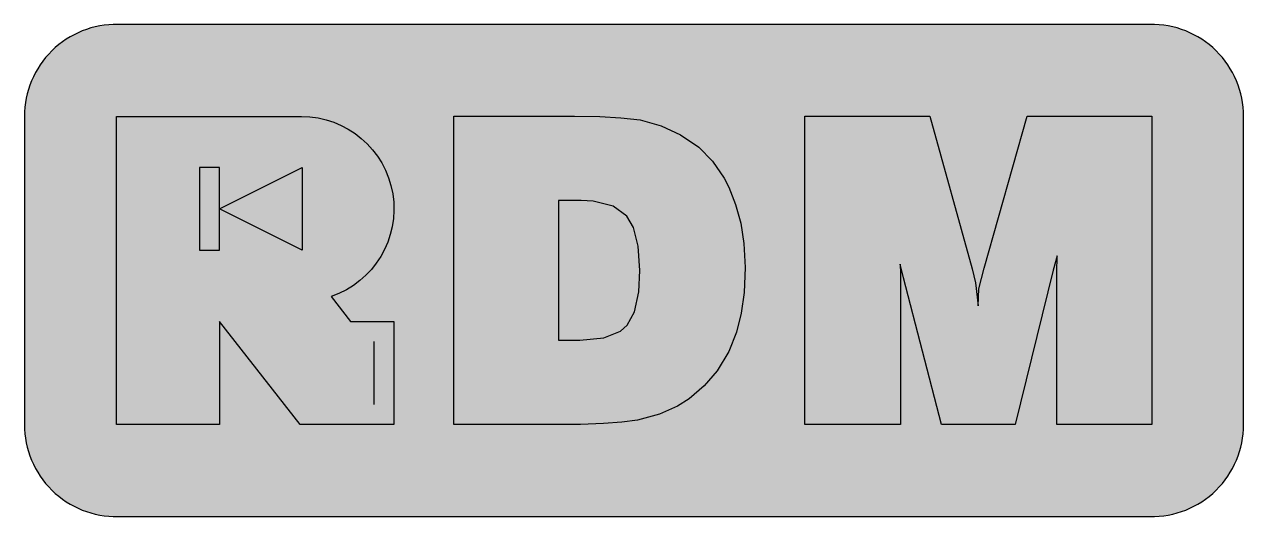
# Model space of a CAD drawing. Header units: millimetres. Extents: x 2963 to 4062, y 1247 to 1959.
# Drawn here: x 3289.45 to 3302.71, y 1247.2 to 1252.55 of the extents above; entities that cross this region are included whole.
import ezdxf

# ---------------------------------------------------------------- set-up
doc = ezdxf.new("R2010")
doc.units = ezdxf.units.MM
doc.layers.get('0').update_dxf_attribs({"color": 255})
doc.layers.add('DMText', color=7, linetype='Continuous', true_color=0x22346e)
doc.layers.add('texthatch', color=7, linetype='Continuous')

msp = doc.modelspace()

# ---------------------------------------------------------------- hatches: boundary and pattern name
at = {"true_color": 0x000000}
h = msp.add_hatch(color=18, dxfattribs=at)
h.dxf.hatch_style = 1
h.paths.add_polyline_path([(3292.376, 1249.765, 1.057223), (3292.463, 1251.335), (3290.668, 1251.335), (3290.668, 1248.421), (3291.354, 1248.421), (3291.354, 1249.761), (3291.508, 1249.761), (3292.557, 1248.421), (3293.251, 1248.421), (3293.249, 1249.107), (3292.891, 1249.107)])
h.paths.add_polyline_path([(3292.469, 1250.098), (3291.572, 1250.548), (3291.572, 1250.098), (3291.354, 1250.098), (3291.354, 1250.997), (3291.572, 1250.997), (3291.572, 1250.548), (3292.469, 1250.997)], flags=16)
h.paths.add_polyline_path([(3297.036, 1249.425), (3297.071, 1249.651), (3297.081, 1249.878), (3297.071, 1250.121), (3297.039, 1250.344), (3296.984, 1250.547), (3296.931, 1250.68), (3296.821, 1250.875), (3296.681, 1251.041), (3296.51, 1251.173), (3296.495, 1251.183), (3296.3, 1251.274), (3296.137, 1251.314), (3295.962, 1251.339), (3295.731, 1251.354), (3295.531, 1251.356), (3294.324, 1251.356), (3294.324, 1248.398), (3295.358, 1248.398), (3295.629, 1248.401), (3295.847, 1248.413), (3295.997, 1248.428), (3296.21, 1248.473), (3296.428, 1248.538), (3296.435, 1248.541), (3296.606, 1248.659), (3296.753, 1248.816), (3296.881, 1249.009), (3296.899, 1249.039), (3296.979, 1249.222)])
h.paths.add_polyline_path([(3295.053, 1250.828), (3295.466, 1250.828), (3295.726, 1250.81), (3295.937, 1250.753), (3296.127, 1250.64), (3296.245, 1250.465), (3296.31, 1250.269), (3296.343, 1250.031), (3296.348, 1249.878), (3296.333, 1249.608), (3296.285, 1249.388), (3296.207, 1249.217), (3296.15, 1249.14), (3296.009, 1249.034), (3295.819, 1248.964), (3295.579, 1248.929), (3295.448, 1248.927), (3295.053, 1248.927)], flags=16)
h.paths.add_polyline_path([(3295.258, 1250.64), (3295.506, 1250.64), (3295.636, 1250.632), (3295.852, 1250.577), (3295.999, 1250.47), (3296.072, 1250.347), (3296.125, 1250.144), (3296.142, 1249.878), (3296.13, 1249.646), (3296.085, 1249.43), (3296.004, 1249.282), (3295.932, 1249.22), (3295.749, 1249.145), (3295.491, 1249.12), (3295.258, 1249.12)], flags=0)
h.paths.add_polyline_path([(3298.772, 1250.86), (3298.945, 1250.86), (3299.576, 1248.398), (3300.067, 1248.398), (3300.686, 1250.86), (3300.881, 1250.86), (3300.881, 1248.398), (3301.502, 1248.398), (3301.502, 1251.356), (3300.505, 1251.356), (3299.822, 1249.077), (3299.14, 1251.356), (3298.143, 1251.356), (3298.143, 1248.398), (3298.772, 1248.398)])
at = {"layer": 'DMText', "true_color": 0x000000}
msp.add_hatch(color=18, dxfattribs=at).paths.add_polyline_path([(3290.467, 1252.553, 0.41937), (3289.45, 1251.553), (3289.45, 1248.203, 0.41937), (3290.467, 1247.203), (3301.69, 1247.203, 0.41937), (3302.708, 1248.203), (3302.708, 1251.553, 0.41937), (3301.69, 1252.553)])
at = {"layer": 'texthatch'}
h = msp.add_hatch(color=256, dxfattribs=at)
h.dxf.hatch_style = 1
h.paths.add_polyline_path([(3291.572, 1249.325), (3292.45, 1248.203), (3293.468, 1248.203), (3293.468, 1249.325), (3292.997, 1249.325), (3292.785, 1249.596, 0.848947), (3292.463, 1251.553), (3290.45, 1251.553), (3290.45, 1248.203), (3291.572, 1248.203)])
h.paths.add_polyline_path([(3290.668, 1251.335), (3292.463, 1251.335, -1.057223), (3292.376, 1249.765), (3292.891, 1249.107), (3293.249, 1249.107), (3293.251, 1248.421), (3292.557, 1248.421), (3291.508, 1249.761), (3291.354, 1249.761), (3291.354, 1248.421), (3290.668, 1248.421)], flags=16)
h.paths.add_polyline_path([(3291.354, 1250.098), (3291.354, 1250.997), (3291.572, 1250.997), (3291.572, 1250.548), (3292.469, 1250.997), (3292.469, 1250.098), (3291.572, 1250.548), (3291.572, 1250.098)], flags=0)
h.paths.add_polyline_path([(3292.469, 1250.997), (3291.572, 1250.548), (3292.469, 1250.098)], flags=0)
h.paths.add_polyline_path([(3291.572, 1250.997), (3291.354, 1250.997), (3291.354, 1250.098), (3291.572, 1250.098)], flags=0)
h.paths.add_polyline_path([(3297.272, 1250.172), (3297.239, 1250.394), (3297.184, 1250.597), (3297.111, 1250.785), (3297.061, 1250.883), (3296.934, 1251.068), (3296.783, 1251.218), (3296.585, 1251.352), (3296.375, 1251.451), (3296.147, 1251.516), (3295.934, 1251.539), (3295.706, 1251.552), (3295.431, 1251.557), (3294.118, 1251.557), (3294.118, 1248.203), (3295.235, 1248.203), (3295.498, 1248.205), (3295.746, 1248.213), (3295.947, 1248.228), (3296.117, 1248.25), (3296.355, 1248.316), (3296.55, 1248.403), (3296.678, 1248.483), (3296.843, 1248.624), (3296.984, 1248.789), (3297.11, 1248.997), (3297.192, 1249.207), (3297.244, 1249.415), (3297.277, 1249.638), (3297.288, 1249.91)])
h.paths.add_polyline_path([(3294.324, 1251.356), (3295.531, 1251.356), (3295.731, 1251.354), (3295.962, 1251.339), (3296.137, 1251.314), (3296.3, 1251.274), (3296.495, 1251.183), (3296.51, 1251.173), (3296.681, 1251.041), (3296.821, 1250.875), (3296.931, 1250.68), (3296.984, 1250.547), (3297.039, 1250.344), (3297.071, 1250.121), (3297.081, 1249.878), (3297.071, 1249.651), (3297.036, 1249.425), (3296.979, 1249.222), (3296.899, 1249.039), (3296.881, 1249.009), (3296.753, 1248.816), (3296.606, 1248.659), (3296.435, 1248.541), (3296.21, 1248.473), (3295.997, 1248.428), (3295.847, 1248.413), (3295.629, 1248.401), (3295.358, 1248.398), (3294.324, 1248.398)], flags=16)
h.paths.add_polyline_path([(3295.053, 1250.828), (3295.466, 1250.828), (3295.726, 1250.81), (3295.937, 1250.753), (3296.127, 1250.64), (3296.245, 1250.465), (3296.31, 1250.269), (3296.343, 1250.031), (3296.348, 1249.878), (3296.333, 1249.608), (3296.285, 1249.388), (3296.207, 1249.217), (3296.15, 1249.14), (3296.009, 1249.034), (3295.819, 1248.964), (3295.579, 1248.929), (3295.448, 1248.927), (3295.053, 1248.927)], flags=0)
h.paths.add_polyline_path([(3295.258, 1250.64), (3295.506, 1250.64), (3295.636, 1250.632), (3295.852, 1250.577), (3295.999, 1250.47), (3296.072, 1250.347), (3296.125, 1250.144), (3296.142, 1249.878), (3296.13, 1249.646), (3296.085, 1249.43), (3296.004, 1249.282), (3295.932, 1249.22), (3295.749, 1249.145), (3295.491, 1249.12), (3295.258, 1249.12)], flags=0)
h.paths.add_polyline_path([(3298.978, 1249.846), (3298.973, 1249.946), (3299.008, 1249.798), (3299.423, 1248.203), (3300.225, 1248.203), (3300.638, 1249.883), (3300.681, 1250.039), (3300.676, 1249.856), (3300.676, 1248.203), (3301.708, 1248.203), (3301.708, 1251.557), (3300.355, 1251.557), (3299.887, 1249.904), (3299.829, 1249.677), (3299.821, 1249.493), (3299.792, 1249.743), (3299.756, 1249.896), (3299.296, 1251.557), (3297.938, 1251.557), (3297.938, 1248.203), (3298.978, 1248.203)])
h.paths.add_polyline_path([(3298.143, 1251.356), (3299.14, 1251.356), (3299.822, 1249.077), (3300.505, 1251.356), (3301.502, 1251.356), (3301.502, 1248.398), (3300.881, 1248.398), (3300.881, 1250.86), (3300.686, 1250.86), (3300.067, 1248.398), (3299.576, 1248.398), (3298.945, 1250.86), (3298.772, 1250.86), (3298.772, 1248.398), (3298.143, 1248.398)], flags=16)
at = {"layer": 'texthatch', "true_color": 0xffffff}
h = msp.add_hatch(color=7, dxfattribs=at)
h.dxf.hatch_style = 1
h.paths.add_polyline_path([(3296.245, 1250.465), (3296.127, 1250.64), (3295.937, 1250.753), (3295.726, 1250.81), (3295.466, 1250.828), (3295.053, 1250.828), (3295.053, 1248.927), (3295.448, 1248.927), (3295.579, 1248.929), (3295.819, 1248.964), (3296.009, 1249.034), (3296.15, 1249.14), (3296.207, 1249.217), (3296.285, 1249.388), (3296.333, 1249.608), (3296.348, 1249.878), (3296.343, 1250.031), (3296.31, 1250.269)])
h.paths.add_polyline_path([(3296.125, 1250.144), (3296.142, 1249.878), (3296.13, 1249.646), (3296.085, 1249.43), (3296.004, 1249.282), (3295.932, 1249.22), (3295.749, 1249.145), (3295.491, 1249.12), (3295.258, 1249.12), (3295.258, 1250.64), (3295.506, 1250.64), (3295.636, 1250.632), (3295.852, 1250.577), (3295.999, 1250.47), (3296.072, 1250.347)], flags=16)
h.paths.add_polyline_path([(3292.469, 1250.997), (3291.572, 1250.548), (3292.469, 1250.098)])
h.paths.add_polyline_path([(3291.572, 1250.997), (3291.354, 1250.997), (3291.354, 1250.098), (3291.572, 1250.098)])

# ---------------------------------------------------------------- linework, layer by layer
msp.add_line((3293.468, 1249.325), (3293.468, 1248.203))
msp.add_lwpolyline([(3290.467, 1252.553, 0.41937), (3289.45, 1251.553), (3289.45, 1248.203, 0.41937), (3290.467, 1247.203), (3301.69, 1247.203, 0.41937), (3302.708, 1248.203), (3302.708, 1251.553, 0.41937), (3301.69, 1252.553)], format="xyb", close=True)
msp.add_lwpolyline([(3293.468, 1248.203), (3292.45, 1248.203), (3291.572, 1249.325), (3291.572, 1248.203), (3290.45, 1248.203), (3290.45, 1251.553), (3292.463, 1251.553, -0.848947), (3292.785, 1249.596), (3292.997, 1249.325), (3293.468, 1249.325)], format="xyb")
for points in [[(3297.277, 1249.638), (3297.244, 1249.415), (3297.192, 1249.207), (3297.11, 1248.997), (3296.984, 1248.789), (3296.843, 1248.624), (3296.678, 1248.483), (3296.55, 1248.403), (3296.355, 1248.316), (3296.117, 1248.25), (3295.947, 1248.228), (3295.746, 1248.213), (3295.498, 1248.205), (3295.235, 1248.203), (3294.118, 1248.203), (3294.118, 1251.557), (3295.431, 1251.557), (3295.706, 1251.552), (3295.934, 1251.539), (3296.147, 1251.516), (3296.375, 1251.451), (3296.585, 1251.352), (3296.783, 1251.218), (3296.934, 1251.068), (3297.061, 1250.883), (3297.111, 1250.785), (3297.184, 1250.597), (3297.239, 1250.394), (3297.272, 1250.172), (3297.288, 1249.91)], [(3297.938, 1251.557), (3299.296, 1251.557), (3299.756, 1249.896), (3299.792, 1249.743), (3299.821, 1249.493), (3299.829, 1249.677), (3299.887, 1249.904), (3300.355, 1251.557), (3301.708, 1251.557), (3301.708, 1248.203), (3300.676, 1248.203), (3300.676, 1249.856), (3300.681, 1250.039), (3300.638, 1249.883), (3300.225, 1248.203), (3299.423, 1248.203), (3299.008, 1249.798), (3298.973, 1249.946), (3298.978, 1249.846), (3298.978, 1248.203), (3297.938, 1248.203)], [(3292.469, 1250.997), (3292.469, 1250.098), (3291.572, 1250.548)], [(3296.125, 1250.144), (3296.072, 1250.347), (3295.999, 1250.47), (3295.852, 1250.577), (3295.636, 1250.632), (3295.506, 1250.64), (3295.258, 1250.64), (3295.258, 1249.12), (3295.491, 1249.12), (3295.749, 1249.145), (3295.932, 1249.22), (3296.004, 1249.282), (3296.085, 1249.43), (3296.13, 1249.646), (3296.142, 1249.878)]]:
    msp.add_lwpolyline(points, close=True)
msp.add_lwpolyline([(3291.354, 1250.997), (3291.354, 1250.098), (3291.572, 1250.098), (3291.572, 1250.997), (3291.354, 1250.997)])
at = {"color": 42, "true_color": 0xba8d14}
msp.add_lwpolyline([(3293.249, 1249.107), (3293.251, 1248.421)], dxfattribs=at)

doc.saveas('drawing.dxf')
